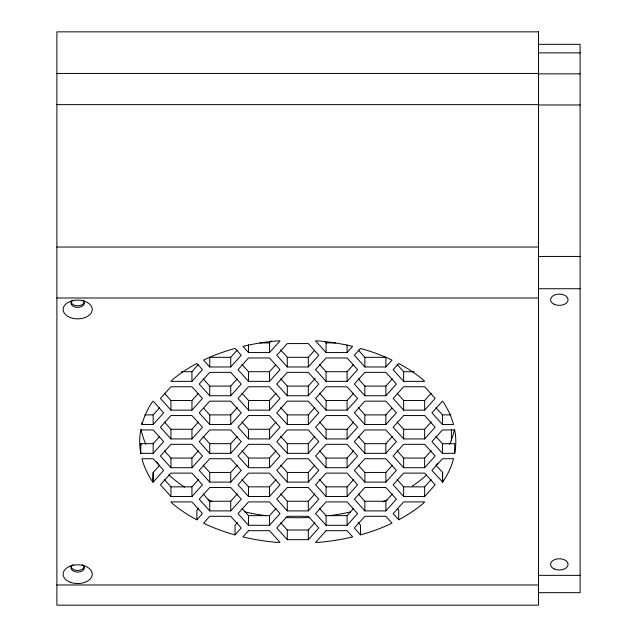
<?xml version="1.0" encoding="UTF-8"?>
<svg xmlns="http://www.w3.org/2000/svg" width="637" height="637" viewBox="0 0 637 637"><rect width="100%" height="100%" fill="white"/><g stroke="black" fill="none" stroke-linecap="round" stroke-linejoin="round"><path stroke-width="0.96" d="M454.707 453.321L455.296 449.754A158.056 101.594 0 0 0 455.328 433.813L454.707 429.943L442.428 429.943L431.926 441.632L442.428 453.329L454.707 453.321L454.707 443.671L442.428 443.671L435.867 436.361M141.987 424.537L142.37 423.008A158.056 101.594 0 0 1 151.797 402.648L153.167 401.151L163.669 412.848L153.167 424.537L141.987 424.537L141.987 422.61M442.675 482.113L443.694 480.648A158.056 101.594 0 0 0 453.114 460.296L453.504 458.728L442.428 458.728L431.926 470.417L442.675 482.113L442.675 472.455L435.867 465.145M153.167 424.537L153.167 414.886L159.489 407.839M191.952 381.356L202.455 369.667L196.881 363.464L195.248 364.308A158.056 101.594 0 0 0 172.476 379.7L170.947 381.356L191.952 381.356L191.952 371.705L198.274 364.667M153.167 453.329L163.669 441.632L153.167 429.943L140.785 429.943L140.188 433.55A158.056 101.594 0 0 0 140.156 449.491L140.777 453.329L153.167 453.329L153.167 443.671L159.728 436.361M191.952 410.148L202.455 398.451L191.952 386.763L170.947 386.763L160.444 398.451L170.947 410.148L191.952 410.148L191.952 400.49L198.274 393.451M230.729 366.968L241.232 355.271L235.077 348.415L229.877 349.896A158.056 101.594 0 0 0 208.387 357.851L203.561 360.096L209.724 366.968L230.729 366.968L230.729 357.309L237.06 350.27M153.167 482.113L163.669 470.417L153.167 458.728L141.979 458.728L142.298 460.033A158.056 101.594 0 0 0 151.638 480.409L153.167 482.113L153.167 472.455L159.728 465.145M191.952 438.933L202.455 427.236L191.952 415.547L170.947 415.547L160.444 427.236L170.947 438.933L191.952 438.933L191.952 429.274L198.513 421.973M230.729 395.752L241.232 384.063L230.729 372.366L209.724 372.366L199.222 384.063L209.724 395.752L230.729 395.752L230.729 386.102L237.06 379.055M269.515 352.572L280.017 340.883L277.31 340.906A158.056 101.594 0 0 0 245.173 345.835L242.952 346.385L248.51 352.572L269.515 352.572L269.515 342.921L271.41 340.803M191.952 467.717L202.455 456.028L191.952 444.331L170.947 444.331L160.444 456.028L170.947 467.717L191.952 467.717L191.952 458.067L198.513 450.757M230.729 424.537L241.232 412.848L230.729 401.151L209.724 401.151L199.222 412.848L209.724 424.537L230.729 424.537L230.729 414.886L237.298 407.576M269.515 381.356L280.017 369.667L269.515 357.97L248.51 357.97L238.007 369.667L248.51 381.356L269.515 381.356L269.515 371.705L275.845 364.667M191.952 496.502L202.455 484.813L191.952 473.116L170.947 473.116L160.444 484.813L170.947 496.502L191.952 496.502L191.952 486.851L198.513 479.542M230.729 453.329L241.232 441.632L230.729 429.943L209.724 429.943L199.222 441.632L209.724 453.329L230.729 453.329L230.729 443.671L237.298 436.361M269.515 410.148L280.017 398.451L269.515 386.763L248.51 386.763L238.007 398.451L248.51 410.148L269.515 410.148L269.515 400.49L276.084 393.18M308.3 366.968L318.803 355.271L308.3 343.582L287.295 343.582L276.792 355.271L287.295 366.968L308.3 366.968L308.3 357.309L314.622 350.27M198.72 508.095L196.857 510.165L196.857 519.824L194.938 518.821A158.056 101.594 0 0 1 172.229 503.397L170.947 501.908L191.952 501.908L202.455 513.597L196.857 519.824M230.729 482.113L241.232 470.417L230.729 458.728L209.724 458.728L199.222 470.417L209.724 482.113L230.729 482.113L230.729 472.455L237.298 465.145M269.515 438.933L280.017 427.236L269.515 415.547L248.51 415.547L238.007 427.236L248.51 438.933L269.515 438.933L269.515 429.274L276.084 421.973M308.3 395.752L318.803 384.063L308.3 372.366L287.295 372.366L276.792 384.063L287.295 395.752L308.3 395.752L308.3 386.102L315.259 378.354M347.085 352.572L352.627 346.401L350.692 345.923A158.056 101.594 0 0 0 318.572 340.938L315.578 340.883L326.08 352.572L347.085 352.572L347.085 344.848M230.729 510.898L241.232 499.201L230.729 487.512L209.724 487.512L199.222 499.201L209.724 510.898L230.729 510.898L230.729 501.239L237.298 493.938M269.515 467.717L280.017 456.028L269.515 444.331L248.51 444.331L238.007 456.028L248.51 467.717L269.515 467.717L269.515 458.067L276.084 450.757M308.3 424.537L318.803 412.848L308.3 401.151L287.295 401.151L276.792 412.848L287.295 424.537L308.3 424.537L308.3 414.886L314.861 407.576M347.085 381.356L357.588 369.667L347.085 357.97L326.08 357.97L315.578 369.667L326.08 381.356L347.085 381.356L347.085 371.705L353.408 364.667M237.521 522.475L235.045 525.23L235.045 534.881L229.519 533.296A158.056 101.594 0 0 1 208.052 525.302L203.537 523.192L209.724 516.296L230.729 516.296L241.232 527.993L235.045 534.881M269.515 496.502L280.017 484.813L269.515 473.116L248.51 473.116L238.007 484.813L248.51 496.502L269.515 496.502L269.515 486.851L276.084 479.542M308.3 453.329L318.803 441.632L308.3 429.943L287.295 429.943L276.792 441.632L287.295 453.329L308.3 453.329L308.3 443.671L314.861 436.361M347.085 410.148L357.588 398.451L347.085 386.763L326.08 386.763L315.578 398.451L326.08 410.148L347.085 410.148L347.085 400.49L353.646 393.18M385.871 366.968L392.002 360.136L387.431 357.994A158.056 101.594 0 0 0 365.972 350.008L360.502 348.439L354.363 355.271L364.866 366.968L385.871 366.968L385.871 357.309L364.866 357.309L358.297 350.008M269.515 525.294L280.017 513.597L269.515 501.908L248.51 501.908L238.007 513.597L248.51 525.294L269.515 525.294L269.515 515.636L276.084 508.326M308.3 482.113L318.803 470.417L308.3 458.728L287.295 458.728L276.792 470.417L287.295 482.113L308.3 482.113L308.3 472.455L314.861 465.145M347.085 438.933L357.588 427.236L347.085 415.547L326.08 415.547L315.578 427.236L326.08 438.933L347.085 438.933L347.085 429.274L353.646 421.973M385.871 395.752L396.365 384.063L385.871 372.366L364.866 372.366L354.363 384.063L364.866 395.752L385.871 395.752L385.871 386.102L392.432 378.792M308.3 510.898L318.803 499.201L308.3 487.512L287.295 487.512L276.792 499.201L287.295 510.898L308.3 510.898L308.3 501.239L314.861 493.938M347.085 467.717L357.588 456.028L347.085 444.331L326.08 444.331L315.578 456.028L326.08 467.717L347.085 467.717L347.085 458.067L353.646 450.757M385.871 424.537L396.365 412.848L385.871 401.151L364.866 401.151L354.363 412.848L364.866 424.537L385.871 424.537L385.871 414.886L391.771 408.309M308.3 539.682L318.803 527.993L308.3 516.296L287.295 516.296L276.792 527.993L287.295 539.682L308.3 539.682L308.3 530.032L314.861 522.722M347.085 496.502L357.588 484.813L347.085 473.116L326.08 473.116L315.578 484.813L326.08 496.502L347.085 496.502L347.085 486.851L353.646 479.542M385.871 453.329L396.365 441.632L385.871 429.943L364.866 429.943L354.363 441.632L364.866 453.329L385.871 453.329L385.871 443.671L392.432 436.361M424.648 410.148L435.151 398.451L424.648 386.763L403.643 386.763L393.14 398.451L403.643 410.148L424.648 410.148L424.648 400.49L431.217 393.18M347.085 525.294L357.588 513.597L347.085 501.908L326.08 501.908L315.578 513.597L326.08 525.294L347.085 525.294L347.085 515.636L353.646 508.326M385.871 482.113L396.365 470.417L385.871 458.728L364.866 458.728L354.363 470.417L364.866 482.113L385.871 482.113L385.871 472.455L392.432 465.145M424.648 438.933L435.151 427.236L424.648 415.547L403.643 415.547L393.14 427.236L403.643 438.933L424.648 438.933L424.648 429.274L431.217 421.973M385.871 510.898L396.365 499.201L385.871 487.512L364.866 487.512L354.363 499.201L364.866 510.898L385.871 510.898L385.871 501.239L392.432 493.938M424.648 467.717L435.151 456.028L424.648 444.331L403.643 444.331L393.14 456.028L403.643 467.717L424.648 467.717L424.648 458.067L431.217 450.757M424.648 496.502L435.151 484.813L424.648 473.116L403.643 473.116L393.14 484.813L403.643 496.502L424.648 496.502L424.648 486.851L431.217 479.542M398.706 519.784L400.235 518.988A158.056 101.594 0 0 0 423.016 503.604L424.648 501.908L403.643 501.908L393.14 513.597L398.706 519.784L398.706 510.133L397.464 508.756M360.526 534.857L365.606 533.408A158.056 101.594 0 0 0 387.097 525.453L392.026 523.16L385.871 516.296L364.866 516.296L354.363 527.993L360.526 534.857L360.526 525.199L358.058 522.451M538.52 44.327L580.108 44.327L580.108 592.657L538.52 592.657M538.52 52.871L580.108 52.871M56.892 73.446L538.52 73.446M538.52 73.852L580.108 73.852M56.892 104.635L538.52 104.635M538.52 104.97L580.108 104.97M56.892 247.037L538.52 247.037M538.52 256.448L580.108 256.448M538.52 288.736L580.108 288.736M56.892 297.997L538.52 297.997M259.968 342.921L269.515 342.921M324.766 341.456L326.08 342.921L335.627 342.921M230.729 357.309L209.724 357.309L209.724 366.968M280.734 350.008L287.295 357.309L308.3 357.309M181.449 371.705L191.952 371.705M241.949 364.396L248.51 371.705L269.515 371.705M319.511 364.396L326.08 371.705L347.085 371.705M397.082 364.396L403.643 371.705L414.146 371.705M403.643 381.356L424.648 381.356L423.263 379.907A158.056 101.594 0 0 0 400.546 364.483L398.674 363.504L393.14 369.667L403.643 381.356L403.643 371.705M203.163 378.792L209.724 386.102L230.729 386.102M280.734 378.792L287.295 386.102L308.3 386.102M358.297 378.792L364.866 386.102L385.871 386.102M164.378 393.18L170.947 400.49L191.952 400.49M241.949 393.18L248.51 400.49L269.515 400.49M319.511 393.18L326.08 400.49L347.085 400.49M397.082 393.18L403.643 400.49L424.648 400.49M144.782 414.886L153.167 414.886M203.816 408.309L209.724 414.886L230.729 414.886M280.734 407.576L287.295 414.886L308.3 414.886M358.297 407.576L364.866 414.886L385.871 414.886M435.867 407.576L442.428 414.886L450.733 414.886M442.428 424.537L453.504 424.537L453.194 423.263A158.056 101.594 0 0 0 443.846 402.895L442.428 401.151L431.926 412.848L442.428 424.537L442.428 414.886M164.378 421.973L170.947 429.274L191.952 429.274M241.949 421.973L248.51 429.274L269.515 429.274M319.511 421.973L326.08 429.274L347.085 429.274M397.082 421.973L403.643 429.274L424.648 429.274M140.777 453.329L140.777 443.671L153.167 443.671M203.163 436.361L209.724 443.671L230.729 443.671M280.734 436.361L287.295 443.671L308.3 443.671M358.297 436.361L364.866 443.671L385.871 443.671M164.378 450.757L170.947 458.067L191.952 458.067M241.949 450.757L248.51 458.067L269.515 458.067M319.511 450.757L326.08 458.067L347.085 458.067M397.082 450.757L403.643 458.067L424.648 458.067M153.167 472.455L152.816 482.113M203.163 465.145L209.724 472.455L230.729 472.455M280.734 465.145L287.295 472.455L308.3 472.455M358.297 465.145L364.866 472.455L385.871 472.455M164.378 479.542L170.947 486.851L191.952 486.851M241.949 479.542L248.51 486.851L269.515 486.851M319.511 479.542L326.08 486.851L347.085 486.851M397.082 479.542L403.643 486.851L424.648 486.851M203.163 493.938L209.724 501.239L230.729 501.239M280.734 493.938L287.295 501.239L308.3 501.239M358.297 493.938L364.866 501.239L385.871 501.239M241.949 508.326L248.51 515.636L269.515 515.636M319.511 508.326L326.08 515.636L347.085 515.636M280.734 522.722L287.295 530.032L308.3 530.032M538.52 575.354L580.108 575.354M56.892 584.981L538.52 584.981M140.777 443.671L141.016 445.128M451.41 429.179L451.41 440.119M442.428 443.671L442.428 453.329M442.428 472.455L442.428 482.113M403.643 400.49L403.643 410.148M403.643 429.274L403.643 438.933M403.643 458.067L403.643 467.717M403.643 486.851L403.643 496.502M364.866 357.309L364.866 366.968M364.866 386.102L364.866 395.752M364.866 414.886L364.866 424.537M364.866 443.671L364.866 453.329M364.866 472.455L364.866 482.113M364.866 501.239L364.866 510.898M326.08 342.921L326.08 352.572M326.08 371.705L326.08 381.356M326.08 400.49L326.08 410.148M326.08 429.274L326.08 438.933M326.08 458.067L326.08 467.717M326.08 486.851L326.08 496.502M326.08 515.636L326.08 525.294M287.295 357.309L287.295 366.968M287.295 386.102L287.295 395.752M287.295 414.886L287.295 424.537M287.295 443.671L287.295 453.329M287.295 472.455L287.295 482.113M287.295 501.239L287.295 510.898M287.295 530.032L287.295 539.682M248.51 344.848L248.51 352.572M248.51 371.705L248.51 381.356M248.51 400.49L248.51 410.148M248.51 429.274L248.51 438.933M248.51 458.067L248.51 467.717M248.51 486.851L248.51 496.502M248.51 515.636L248.51 525.294M209.724 386.102L209.724 395.752M209.724 414.886L209.724 424.537M209.724 443.671L209.724 453.329M209.724 472.455L209.724 482.113M209.724 501.239L209.724 510.898M170.947 400.49L170.947 410.148M170.947 429.274L170.947 438.933M170.947 458.067L170.947 467.717M170.947 486.851L170.947 496.502M454.42 429.553A158.056 101.594 0 0 1 449.618 444.292M437.667 463.41A158.056 101.594 0 0 1 436.552 464.755M426.527 475.059A158.056 101.594 0 0 1 412.25 486.19M387.097 499.965A158.056 101.594 0 0 1 382.789 501.797M350.31 511.973A158.056 101.594 0 0 1 329.958 515.628M309.94 517.451A158.056 101.594 0 0 1 286.061 517.483M266.035 515.691A158.056 101.594 0 0 1 244.791 511.885M212.36 501.653A158.056 101.594 0 0 1 208.052 499.814M184.595 487.098A158.056 101.594 0 0 1 168.725 474.844M158.74 464.524A158.056 101.594 0 0 1 156.559 461.833M145.754 444.037A158.056 101.594 0 0 1 141.016 429.29M83.073 565.282A6.657 4.276 0 0 1 81.783 571.166A6.657 4.276 0 0 1 72.586 570.545A6.657 4.276 0 0 1 73.231 564.621M82.141 564.621A6.657 4.276 0 0 1 82.635 564.931M84.307 565.76A6.657 4.276 0 0 1 77.682 570.481A6.657 4.276 0 0 1 71.065 565.76M82.635 300.25A6.657 4.276 0 0 1 82.308 306.19A6.657 4.276 0 0 1 73.064 306.19A6.657 4.276 0 0 1 72.737 300.25M84.307 301.07A6.657 4.276 0 0 1 77.682 305.792A6.657 4.276 0 0 1 71.065 301.07M248.51 530.693L242.92 536.911L244.791 537.373A158.056 101.594 0 0 0 276.912 542.358L280.017 542.382L269.515 530.693L248.51 530.693M326.08 530.693L315.578 542.382L318.174 542.398A158.056 101.594 0 0 0 350.31 537.461L352.651 536.887L347.085 530.693L326.08 530.693M538.52 31.85L56.892 31.85L56.892 605.15L538.52 605.15L538.52 31.85M554.182 568.929A8.735 5.614 0 0 0 568.005 564.979A8.735 5.614 0 0 0 555.759 559.262A8.735 5.614 0 0 0 554.182 568.929M554.182 304.279A8.735 5.614 0 0 0 568.005 300.322A8.735 5.614 0 0 0 555.759 294.605A8.735 5.614 0 0 0 554.182 304.279M70.404 582.274A14.555 9.356 0 0 0 92.246 574.168A14.555 9.356 0 0 0 70.404 566.062A14.555 9.356 0 0 0 70.404 582.274M70.404 317.584A14.555 9.356 0 0 0 92.246 309.478A14.555 9.356 0 0 0 70.404 301.381A14.555 9.356 0 0 0 70.404 317.584"/></g></svg>
